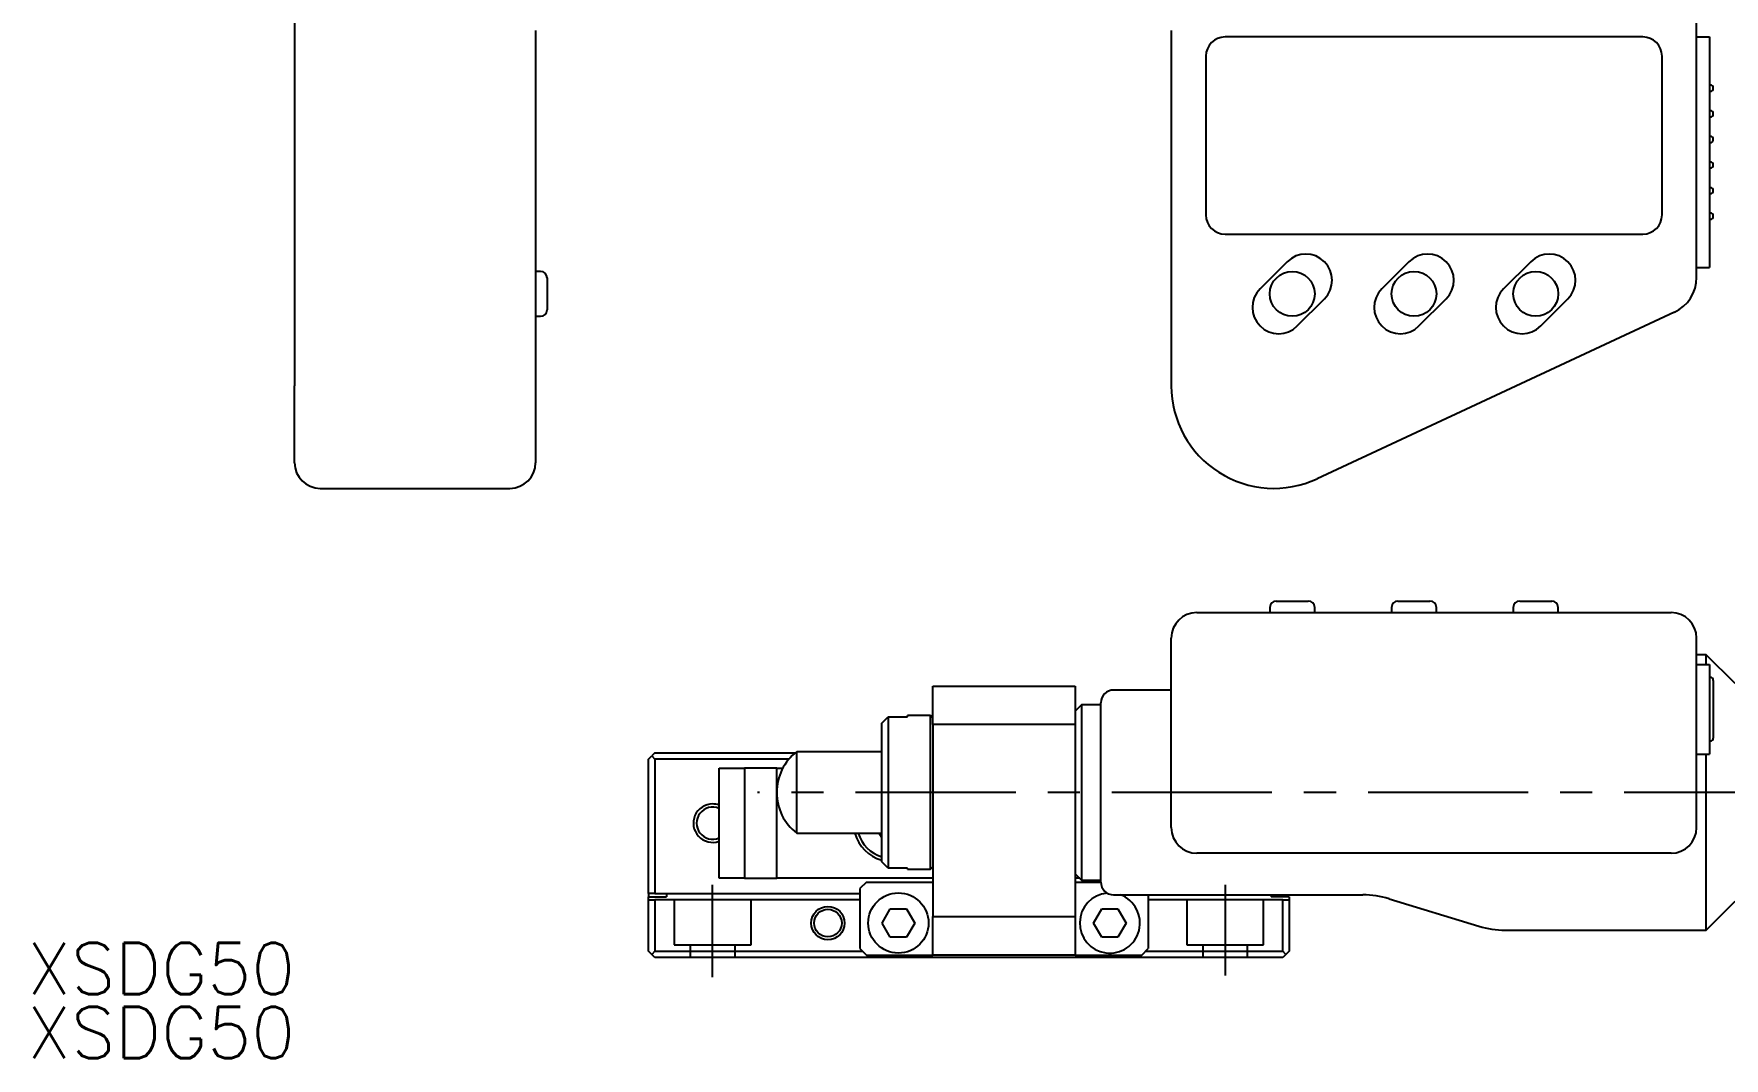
# Model space of a CAD drawing. Extents: x 19 to 443, y 13 to 219.
# Drawn here: x 18.9 to 150.8, y 13.2 to 93.2 of the extents above; entities that cross this region are included whole.
import ezdxf

# ---------------------------------------------------------------- set-up
doc = ezdxf.new("R2010")
doc.units = 0
doc.header["$LTSCALE"] = 10
doc.linetypes.add('CENTER', pattern=[2, 1.25, -0.25, 0.25, -0.25])
doc.linetypes.add('DASHED', pattern=[3.5, 2, -1.5])
doc.layers.get('0').update_dxf_attribs({"linetype": 'CONTINUOUS'})
doc.layers.add('CENTER', color=1, linetype='CENTER')
doc.styles.get("Standard").update_dxf_attribs({"font": 'txt.shx', "bigfont": '@extfont2.shx'})

msp = doc.modelspace()

# ---------------------------------------------------------------- linework, layer by layer
at = {"color": 7, "linetype": 'CONTINUOUS'}
for p, q in [((148.644929, 74.19734), (148.644929, 111.475)), ((39.225, 96.975), (39.225, 65.725)), ((58.025, 93.475), (58.025, 65.725)), ((107.644929, 93.475), (107.644929, 65.725)), ((144.444929, 92.975), (111.844929, 92.975)), ((148.644929, 92.975), (149.644929, 92.975)), ((149.644929, 92.975), (149.644929, 90.975)), ((110.344929, 91.475), (110.344929, 79.075)), ((145.944929, 79.075), (145.944929, 91.475)), ((149.644929, 90.975), (149.644929, 76.975)), ((149.644929, 89.225), (149.694929, 89.225)), ((149.644929, 88.725), (149.694929, 88.725)), ((149.644929, 87.225), (149.694929, 87.225)), ((149.644929, 86.725), (149.694929, 86.725)), ((149.644929, 85.225), (149.694929, 85.225)), ((149.644929, 84.725), (149.694929, 84.725)), ((149.644929, 83.225), (149.694929, 83.225)), ((149.644929, 82.725), (149.694929, 82.725)), ((149.644929, 81.225), (149.694929, 81.225)), ((149.644929, 80.725), (149.694929, 80.725)), ((149.644929, 79.225), (149.694929, 79.225)), ((149.644929, 78.725), (149.694929, 78.725)), ((111.844929, 77.575), (144.444929, 77.575)), ((149.644929, 76.975), (149.644929, 74.975)), ((116.695361, 75.424569), (114.57404, 73.303249)), ((126.195361, 75.424569), (124.07404, 73.303249)), ((135.695361, 75.424569), (133.57404, 73.303249)), ((58.425, 74.66434), (58.025, 74.66434)), ((58.925, 74.16434), (58.925, 72.91434)), ((148.644929, 74.975), (149.644929, 74.975)), ((58.925, 72.91434), (58.925, 71.66434)), ((117.473178, 70.404111), (119.594498, 72.525431)), ((146.912784, 71.478417), (119.025876, 58.474538)), ((126.973178, 70.404111), (129.094498, 72.525431)), ((136.473178, 70.404111), (138.594498, 72.525431)), ((58.025, 71.16434), (58.425, 71.16434)), ((39.225, 59.725), (39.225, 65.725)), ((58.025, 65.725), (58.025, 59.725)), ((41.225, 57.725), (56.025, 57.725)), ((115.834269, 48.925), (118.334269, 48.925)), ((125.334269, 48.925), (127.834269, 48.925)), ((134.834269, 48.925), (137.334269, 48.925)), ((109.644929, 48.025), (118.180639, 48.025)), ((115.334269, 48.425), (115.334269, 48.025)), ((118.180639, 48.025), (146.067548, 48.025)), ((118.834269, 48.025), (118.834269, 48.425)), ((124.834269, 48.425), (124.834269, 48.025)), ((128.334269, 48.025), (128.334269, 48.425)), ((134.334269, 48.425), (134.334269, 48.025)), ((137.834269, 48.025), (137.834269, 48.425)), ((146.067548, 48.025), (146.644929, 48.025)), ((107.644929, 31.225), (107.644929, 46.025)), ((148.644929, 31.225), (148.644929, 46.025)), ((149.394929, 44.725), (148.644929, 44.725)), ((148.644929, 43.975), (149.644929, 43.975)), ((151.644929, 42.475), (149.394929, 44.725)), ((149.394929, 43.975), (149.394929, 44.725)), ((149.644929, 43.975), (149.644929, 41.975)), ((89.044929, 42.275), (100.144929, 42.275)), ((89.044929, 39.275), (89.044929, 42.275)), ((100.144929, 42.275), (100.144929, 39.275)), ((149.644929, 42.975), (149.694929, 42.975)), ((149.944929, 42.725), (149.944929, 38.225)), ((102.144929, 26.975), (102.144929, 40.975)), ((107.644929, 41.975), (103.144929, 41.975)), ((149.644929, 41.975), (149.644929, 38.975)), ((85.044929, 39.383327), (85.544929, 39.89108)), ((85.544929, 39.89108), (85.544929, 28.05892)), ((85.544929, 39.89108), (87.044929, 39.89108)), ((87.044929, 39.89108), (87.044929, 39.975)), ((88.844929, 39.975), (87.044929, 39.975)), ((88.844929, 27.975), (88.844929, 39.975)), ((89.044929, 39.775), (88.844929, 39.975)), ((100.644929, 40.825), (100.144929, 40.325)), ((100.644929, 40.825), (100.644929, 27.125)), ((102.144929, 40.825), (100.644929, 40.825)), ((85.044929, 28.566673), (85.044929, 39.383327)), ((89.044929, 39.275), (89.044929, 24.275)), ((100.144929, 39.275), (89.044929, 39.275)), ((100.144929, 39.275), (100.144929, 24.275)), ((149.644929, 38.975), (149.644929, 36.975)), ((67.344929, 37.075), (67.094929, 36.825)), ((67.344929, 37.075), (78.317085, 37.075)), ((78.411953, 30.8), (78.411953, 37.15)), ((85.044929, 37.15), (78.411953, 37.15)), ((148.644929, 36.975), (149.644929, 36.975)), ((149.394929, 23.225), (149.394929, 36.975)), ((149.644929, 37.975), (149.694929, 37.975)), ((66.844929, 36.575), (67.094929, 36.825)), ((66.844929, 26.075), (66.844929, 36.575)), ((67.094929, 36.825), (67.344929, 36.575)), ((67.344929, 36.575), (67.344929, 26.075)), ((77.805193, 36.575), (67.344929, 36.575)), ((72.344929, 27.275), (72.344929, 35.875)), ((72.344929, 35.875), (74.344929, 35.875)), ((74.344929, 35.875), (74.344929, 27.275)), ((76.844929, 35.875), (74.344929, 35.875)), ((76.844929, 27.275), (76.844929, 35.875)), ((76.844929, 35.875), (77.324986, 35.875)), ((78.411953, 30.8), (85.044929, 30.8)), ((85.044929, 30.460641), (84.849, 30.8)), ((118.180639, 29.225), (109.644929, 29.225)), ((146.067548, 29.225), (118.180639, 29.225)), ((146.644929, 29.225), (146.067548, 29.225)), ((85.544929, 28.05892), (85.044929, 28.566673)), ((87.044929, 28.05892), (85.544929, 28.05892)), ((87.044929, 27.975), (87.044929, 28.05892)), ((87.044929, 27.975), (88.844929, 27.975)), ((88.844929, 27.975), (89.044929, 28.175)), ((74.344929, 27.275), (72.344929, 27.275)), ((74.344929, 27.275), (76.844929, 27.275)), ((89.044929, 27.275), (76.844929, 27.275)), ((83.844929, 26.975), (83.344929, 26.475)), ((83.344929, 26.475), (83.344929, 21.775)), ((83.844929, 26.975), (89.044929, 26.975)), ((100.144929, 27.625), (100.644929, 27.125)), ((100.494929, 27.275), (100.144929, 27.275)), ((100.144929, 26.975), (102.144929, 26.975)), ((100.644929, 27.125), (102.144929, 27.125)), ((67.344929, 26.075), (66.844929, 26.075)), ((66.844929, 26.075), (66.844929, 25.825)), ((66.844929, 25.825), (68.244929, 25.825)), ((66.844929, 25.575), (66.844929, 25.825)), ((66.844929, 21.575), (66.844929, 25.575)), ((66.844929, 25.575), (67.344929, 25.575)), ((67.344929, 26.075), (83.344929, 26.075)), ((67.344929, 25.575), (67.344929, 21.575)), ((83.344929, 25.575), (67.344929, 25.575)), ((68.244929, 26.075), (68.244929, 25.825)), ((103.144929, 25.975), (122.599346, 25.975)), ((105.844929, 25.975), (105.844929, 21.775)), ((116.344929, 25.575), (105.844929, 25.575)), ((115.444929, 25.975), (115.444929, 25.825)), ((116.844929, 25.825), (115.444929, 25.825)), ((116.344929, 21.575), (116.344929, 25.575)), ((116.344929, 25.575), (116.844929, 25.575)), ((116.844929, 25.825), (116.844929, 25.575)), ((116.844929, 25.575), (116.844929, 21.575)), ((124.644875, 25.669461), (131.644984, 23.530539)), ((149.394929, 23.225), (151.644929, 25.475)), ((85.074759, 23.775), (85.709844, 24.875)), ((85.709844, 22.675), (85.074759, 23.775)), ((85.709844, 24.875), (86.980015, 24.875)), ((86.980015, 24.875), (87.6151, 23.775)), ((87.6151, 23.775), (86.980015, 22.675)), ((89.044929, 24.275), (100.144929, 24.275)), ((89.044929, 21.275), (89.044929, 24.275)), ((100.144929, 24.275), (100.144929, 21.275)), ((101.574759, 23.775), (102.209844, 24.875)), ((102.209844, 22.675), (101.574759, 23.775)), ((102.209844, 24.875), (103.480015, 24.875)), ((103.480015, 24.875), (104.1151, 23.775)), ((104.1151, 23.775), (103.480015, 22.675)), ((86.980015, 22.675), (85.709844, 22.675)), ((103.480015, 22.675), (102.209844, 22.675)), ((133.690513, 23.225), (149.394929, 23.225)), ((67.094929, 21.325), (66.844929, 21.575)), ((67.344929, 21.575), (67.094929, 21.325)), ((67.344929, 21.075), (67.094929, 21.325)), ((67.344929, 21.575), (83.544929, 21.575)), ((83.344929, 21.775), (83.844929, 21.275)), ((83.844929, 21.275), (89.044929, 21.275)), ((100.144929, 21.275), (89.044929, 21.275)), ((100.144929, 21.275), (105.344929, 21.275)), ((105.344929, 21.275), (105.844929, 21.775)), ((105.644929, 21.575), (116.344929, 21.575)), ((116.594929, 21.325), (116.344929, 21.575)), ((116.594929, 21.325), (116.344929, 21.075)), ((116.844929, 21.575), (116.594929, 21.325)), ((116.344929, 21.075), (67.344929, 21.075))]:
    msp.add_line(p, q, dxfattribs=at)
at = {"color": 3, "linetype": 'DASHED'}
for p, q in [((68.844929, 25.575), (68.844929, 22.075)), ((74.844929, 22.075), (74.844929, 25.575)), ((108.844929, 25.575), (108.844929, 22.075)), ((114.844929, 22.075), (114.844929, 25.575)), ((68.844929, 22.075), (74.844929, 22.075)), ((70.094929, 22.075), (70.094929, 21.075)), ((73.594929, 21.075), (73.594929, 22.075)), ((108.844929, 22.075), (114.844929, 22.075)), ((110.094929, 22.075), (110.094929, 21.075)), ((113.594929, 21.075), (113.594929, 22.075))]:
    msp.add_line(p, q, dxfattribs=at)
at = {"color": 7, "linetype": 'CONTINUOUS'}
for centre, radius in [((117.084269, 72.91434), 1.75), ((126.584269, 72.91434), 1.75), ((136.084269, 72.91434), 1.75), ((86.344929, 23.775), 2.35), ((80.844929, 23.775), 1.075)]:
    msp.add_circle(centre, radius, dxfattribs=at)
at = {"color": 3, "linetype": 'CONTINUOUS'}
msp.add_circle((80.844929, 23.775), 1.3, dxfattribs=at)
at = {"color": 7, "linetype": 'CONTINUOUS'}
for centre, radius, start, end in [((111.844929, 91.475), 1.5, 90, 180), ((144.444929, 91.475), 1.5, 0, 90), ((149.694929, 88.975), 0.25, 0, 90), ((149.694929, 88.975), 0.25, 270, 0), ((149.694929, 86.975), 0.25, 0, 90), ((149.694929, 86.975), 0.25, 270, 0), ((149.694929, 84.975), 0.25, 0, 90), ((149.694929, 84.975), 0.25, 270, 0), ((149.694929, 82.975), 0.25, 0, 90), ((149.694929, 82.975), 0.25, 270, 0), ((149.694929, 80.975), 0.25, 0, 90), ((149.694929, 80.975), 0.25, 270, 0), ((149.694929, 78.975), 0.25, 0, 90), ((111.844929, 79.075), 1.5, 180, 270), ((144.444929, 79.075), 1.5, 270, 0), ((149.694929, 78.975), 0.25, 270, 0), ((118.144929, 73.975), 2.05, 315, 135), ((127.644929, 73.975), 2.05, 315, 135), ((137.144929, 73.975), 2.05, 315, 135), ((58.425, 74.16434), 0.5, 0, 90), ((145.644929, 74.19734), 3, 295, 0), ((116.023609, 71.85368), 2.05, 135, 315), ((125.523609, 71.85368), 2.05, 135, 315), ((135.023609, 71.85368), 2.05, 135, 315), ((58.425, 71.66434), 0.5, 270, 0), ((115.644929, 65.725), 8, 180, 295), ((41.225, 59.725), 2, 180, 270), ((56.025, 59.725), 2, 270, 0), ((115.834269, 48.425), 0.5, 90, 180), ((118.334269, 48.425), 0.5, 0, 90), ((125.334269, 48.425), 0.5, 90, 180), ((127.834269, 48.425), 0.5, 0, 90), ((134.834269, 48.425), 0.5, 90, 180), ((137.334269, 48.425), 0.5, 0, 90), ((109.644929, 46.025), 2, 90, 180), ((146.644929, 46.025), 2, 0, 90), ((149.694929, 42.725), 0.25, 0, 90), ((103.144929, 40.975), 1, 90, 180), ((80.844929, 33.975), 4, 127.462651, 180), ((149.694929, 38.225), 0.25, 270, 0), ((80.844929, 33.975), 4, 180, 232.537349), ((71.844929, 31.575), 1.25, 66.421822, 293.578178), ((85.844929, 31.575), 3, 194.971191, 254.53399), ((85.844929, 31.575), 2.75, 196.368749, 253.08761), ((109.644929, 31.225), 2, 180, 270), ((146.644929, 31.225), 2, 270, 0), ((103.144929, 26.975), 1, 180, 270), ((102.844929, 23.775), 2.35, 95.154548, 69.418031), ((122.599346, 18.975), 7, 73.009177, 90), ((133.690513, 30.225), 7, 253.009177, 270)]:
    msp.add_arc(centre, radius, start, end, dxfattribs=at)
at = {"color": 3, "linetype": 'CONTINUOUS'}
for start, end in [(90, 289.471221), (70.528779, 90)]:
    msp.add_arc((71.844929, 31.575), 1.5, start, end, dxfattribs=at)
at = {"layer": 'CENTER', "color": 1, "linetype": 'CENTER'}
for p, q in [((235.5, 33.975), (75.34, 33.975)), ((71.844929, 19.54), (71.844929, 26.75)), ((111.844929, 26.75), (111.844929, 19.67))]:
    msp.add_line(p, q, dxfattribs=at)

# ---------------------------------------------------------------- texts
at = {"color": 7, "linetype": 'CONTINUOUS'}
for p in [(18.353125, 18.217708), (18.353125, 13.217708)]:
    msp.add_text('XSDG50', height=4, dxfattribs=at).set_placement(p)

doc.saveas('drawing.dxf')
